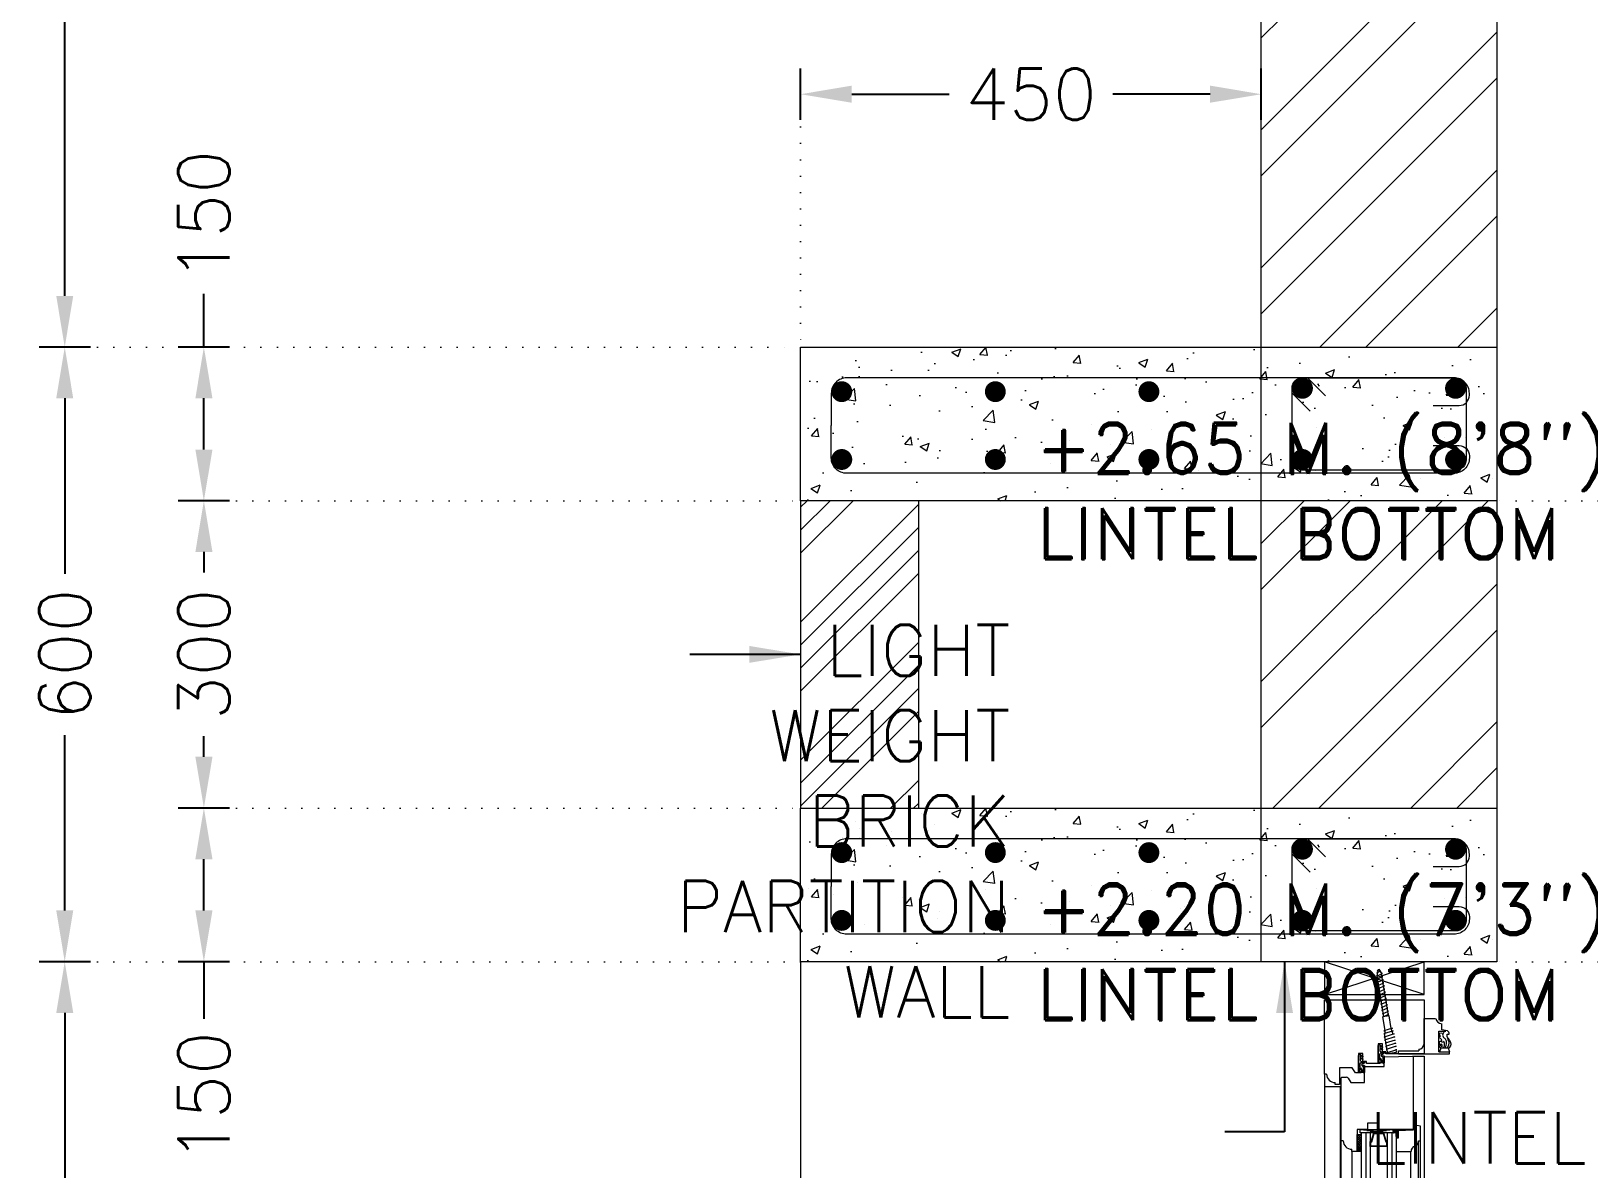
# Model space of a CAD drawing. Header units: millimetres. Extents: x 5227 to 261376, y 53707 to 123566.
# Drawn here: x 102289 to 103810, y 72177 to 73288 of the extents above; entities that cross this region are included whole.
import ezdxf

# ---------------------------------------------------------------- set-up
doc = ezdxf.new("R2010")
doc.units = ezdxf.units.MM
doc.header["$PDMODE"] = 35
doc.header["$PDSIZE"] = -10
doc.linetypes.add('DOT', pattern=[6.35, 0, -6.35])
doc.layers.get('0').update_dxf_attribs({"lineweight": 0})
doc.layers.get('Defpoints').update_dxf_attribs({"lineweight": 0})
for name, color, linetype, lineweight in [('PV_BEAM_LINE', 5, 'Continuous', 0), ('PV_DIMENTION_SECOND_ROMANS', 7, 'Continuous', 0), ('PV_DOTED LINE', 252, 'DOT', 0), ('PV_MASONRY', 10, 'Continuous', 0), ('PV_REINFORCEMENT _DOT_LINE', 3, 'Continuous', 0), ('PV_REINFORCEMENT_LINE', 6, 'Continuous', 0), ('PV_SLAB_LINE', 30, 'Continuous', 0), ('PV_TEXT_ROMAND', 1, 'Continuous', 0), ('PV_TEXT_ROMANS', 7, 'Continuous', 0)]:
    doc.layers.add(name, color=color, linetype=linetype, lineweight=lineweight)
doc.layers.add('PV_HATCH', color=252, linetype='Continuous', lineweight=0, transparency=0.5)
doc.styles.add('PV_ROMAND', font='romand.shx')
doc.styles.add('PV_ROMANS', font='romans.shx')
doc.dimstyles.new('PV_1-25_MM', dxfattribs={"dimscale": 25, "dimtxt": 2, "dimasz": 2, "dimexe": 1, "dimexo": 0.625, "dimtad": 0, "dimdec": 0, "dimdsep": 46, "dimtxsty": 'PV_ROMANS', "dimcen": 2.5, "dimadec": 0, "dimazin": 0, "dimtfac": 1, "dimtdec": 0, "dimtmove": 1, "dimatfit": 2, "dimfxl": 1, "dimfxlon": 1, "dimarcsym": 0})

# ---------------------------------------------------------------- blocks, each defined once
blk = doc.blocks.new('G$CD1F3E607')
for p, q in [((44, 1200), (-53.3, 1200)), ((-53.3, 1200), (-53.3, 1167.9)), ((44, 1167.9), (-53.3, 1200)), ((-53.3, 1167.9), (44, 1200)), ((1.8, 1190.7), (-2.1, 1189)), ((-1.3, 1188.9), (-2.1, 1189)), ((-1.9, 1186.3), (-0.6, 1192.6)), ((0.8, 1192), (-1.7, 1191)), ((-0.9, 1190.9), (-1.7, 1191)), ((-0.6, 1192.6), (2.5, 1188.3)), ((0.8, 1192), (-0.2, 1192.1)), ((1.8, 1190.7), (0.8, 1190.7)), ((9.2, 1147), (2.5, 1188.3)), ((44, 1167.9), (44, 1200)), ((4.6, 1146.3), (-1.9, 1186.3)), ((-53.3, 1167.9), (44, 1167.9)), ((-53.3, 1090.3), (-53.3, 1162.7)), ((-53.3, 1162.7), (44, 1162.7)), ((44, 1162.7), (44, 1110)), ((9.9, 1147.2), (3.8, 1146.2)), ((6, 1132.8), (3.8, 1146.2)), ((11.9, 1134.7), (9.9, 1147.2)), ((44, 1119.8), (44, 1144.6)), ((44, 1144.6), (55.3, 1144.6)), ((13, 1135), (4.8, 1132.4)), ((13.8, 1132.5), (4.8, 1129.6)), ((4.8, 1132.4), (5.9, 1132.4)), ((4.8, 1129.6), (5.9, 1129.6)), ((5.8, 1127.6), (6, 1132.8)), ((8.4, 1111.5), (5.8, 1127.6)), ((11.9, 1135), (13, 1135)), ((13.8, 1128.9), (11.9, 1134.7)), ((12.6, 1132.5), (13.8, 1132.5)), ((58.4, 1112.1), (58.4, 1132.2)), ((58.4, 1132.2), (65.2, 1132.2)), ((61.2, 1133.6), (61.2, 1139.4)), ((66.8, 1132.5), (61.2, 1133.6)), ((66.4, 1129.1), (68.6, 1129.1)), ((3.3, 1119.8), (-0.8, 1119.8)), ((-0.8, 1119.8), (-0.8, 1101.2)), ((3.3, 1112.1), (3.3, 1119.8)), ((6.7, 1112.1), (3.3, 1112.1)), ((6.1, 1112.1), (6.1, 1112)), ((6.7, 1110), (6.7, 1112.1)), ((16.8, 1117.4), (6.9, 1114.2)), ((6.9, 1114.2), (8, 1114.2)), ((7.3, 1111.1), (17.3, 1114.3)), ((7.3, 1111.1), (7.9, 1111.1)), ((8, 1110.2), (7.9, 1111.2)), ((8, 1110.2), (17.2, 1111.7)), ((15.7, 1117.3), (16.8, 1117.4)), ((16.2, 1114.3), (17.3, 1114.3)), ((17.2, 1111.7), (16.8, 1114.1)), ((19.1, 1110), (19.1, 1113.1)), ((19.1, 1113.1), (38.8, 1113.1)), ((38.8, 1114.6), (38.8, 1113.1)), ((58.4, 1112.1), (68.8, 1112.1)), ((60.5, 1115.7), (58.9, 1112.1)), ((67.8, 1115.7), (60.5, 1115.7)), ((68.8, 1110), (68.8, 1112.1)), ((-26.2, 1096.5), (-38.6, 1096.5)), ((-38.6, 1096.5), (-38.6, 1080)), ((-23.1, 1091.4), (-26.2, 1096.5)), ((-15.8, 1110.5), (-20, 1110.5)), ((-20, 1110.5), (-20, 1091.9)), ((-15.8, 1102.7), (-15.8, 1110.5)), ((-12.4, 1102.7), (-15.8, 1102.7)), ((-14.3, 1097.1), (-13.8, 1097.6)), ((-14.3, 1082.1), (-14.3, 1097.1)), ((-13.8, 1097.6), (4.9, 1097.6)), ((-13, 1102.7), (-13, 1102.7)), ((-12.4, 1100.7), (-12.4, 1102.7)), ((-1.3, 1100.7), (-12.4, 1100.7)), ((-0.8, 1101.2), (-1.3, 1100.7)), ((4.9, 1106.7), (5.4, 1107.2)), ((4.9, 1097.6), (4.9, 1106.7)), ((5.4, 1107.2), (32.8, 1107.9)), ((44, 1110), (6.7, 1110)), ((19.1, 1110), (44, 1110)), ((32.8, 1107.9), (33.3, 1107.4)), ((33.3, 1107.4), (33.3, 1036)), ((44, 1110), (68.8, 1110)), ((-51.2, 1090.3), (-53.3, 1090.3)), ((-42.9, 1080), (-42.9, 1082.1)), ((-37, 1086.7), (-36.5, 1087.2)), ((-36.5, 1087.2), (-31.9, 1087.2)), ((-30.1, 1086.2), (-27.7, 1082.1)), ((-27.7, 1082.1), (-14.3, 1082.1)), ((-20.5, 1091.4), (-23.1, 1091.4)), ((-20, 1091.9), (-20.5, 1091.4)), ((-38.6, 1080), (-42.9, 1080)), ((-11.2, 1036), (-21.5, 1036)), ((-21.5, 1036), (-21.5, 1014.8)), ((-18.4, 1032.9), (13.7, 1036)), ((-18.4, 1036), (13.7, 1032.9)), ((-18.4, 1032.9), (-18.4, 1036)), ((-18.4, 1036), (13.7, 1036)), ((-0.8, 1042.2), (-11.2, 1042.2)), ((-11.2, 1042.2), (-11.2, 1036)), ((-0.8, 1036), (-0.8, 1042.2)), ((33.3, 1036), (-0.8, 1036)), ((13.7, 1036), (13.7, 1032.9)), ((14.7, 1036), (16.8, 1036)), ((16.8, 1036), (16.8, 1032.9)), ((16.8, 1029.3), (16.8, 1035.5)), ((18.8, 1035.5), (18.8, 1029.3)), ((33.3, 1035.5), (18.8, 1035)), ((18.8, 1035), (18.8, 1027.7)), ((33.3, 1040.7), (33.3, 1035.5)), ((-21.5, 1031.4), (-17.4, 1031.4)), ((-21.5, 1019), (-21.5, 1031.4)), ((13.7, 1032.9), (-18.4, 1032.9)), ((-17.4, 1032.9), (-17.4, 117.4)), ((16.8, 1032.9), (-17.4, 1032.9)), ((-17.4, 1031.4), (-17.4, 1019)), ((-13, 1032.9), (-13, 117.4)), ((-8.6, 1032.9), (-8.6, 117.4)), ((-8.6, 1019.5), (-8.6, 1024.6)), ((-8.6, 1024.6), (-7.6, 1024.6)), ((8, 1019.5), (-8.6, 1019.5)), ((-8.1, 1020), (-8.1, 1024.1)), ((-8.1, 1024.1), (-7.2, 1024.1)), ((7.4, 1020), (-8.1, 1020)), ((-7.6, 1024.6), (-5, 1032.9)), ((-7.2, 1024.1), (-4.7, 1032.4)), ((-5, 1032.9), (4.4, 1032.9)), ((-4.7, 1032.4), (4, 1032.4)), ((4, 1032.4), (6.6, 1024.1)), ((4.4, 1032.9), (6.9, 1024.6)), ((6.6, 1024.1), (7.4, 1024.1)), ((6.9, 1024.6), (8, 1024.6)), ((7.4, 1024.1), (7.4, 1020)), ((8, 1032.9), (8, 117.4)), ((8, 1024.6), (8, 1019.5)), ((12.4, 1032.9), (12.4, 117.4)), ((16.8, 1032.9), (14.7, 1032.9)), ((16.8, 1032.9), (16.8, 117.4)), ((18.8, 1027.7), (16.8, 1027.7)), ((16.8, 1027.7), (16.8, 1014.8)), ((-17.4, 1019), (-21.5, 1019)), ((-21.5, 1019), (-17.4, 1019)), ((-21.5, 1014.8), (-21.5, 1019)), ((-17.4, 1014.8), (-21.5, 1014.8)), ((-17.4, 1019), (-17.4, 1014.8))]:
    blk.add_line(p, q)
at = {"color": 252}
for p, q in [((32.8, 1107.9), (44, 1107.9)), ((44, 1107.9), (44, 42.4)), ((-53.3, 1090.3), (-53.3, 115.3)), ((-37, 1025.2), (-37, 1086.7)), ((-37, 1077.9), (-53.3, 1077.9)), ((-37.6, 118.3), (-37.6, 1077.9)), ((40.6, 1039.4), (33.3, 1040.7)), ((40.6, 1025.2), (40.6, 1039.4)), ((-35, 1025.2), (-37, 1025.2)), ((-37, 125.2), (-37, 1025.2)), ((38.5, 1025.2), (40.6, 1025.2)), ((38.5, 125.4), (38.5, 1024.9)), ((40.6, 125.2), (40.6, 1025.2)), ((-26.7, 1014.8), (-26.7, 1016.9)), ((-21.5, 1014.8), (-26.7, 1014.8)), ((-26.7, 1014.8), (-26.7, 135.5)), ((16.8, 1014.8), (31.2, 1014.8)), ((31.2, 135.5), (31.2, 1014.8))]:
    blk.add_line(p, q, dxfattribs=at)
at = {"linetype": 'Continuous'}
for p, q in [((13.7, 1035.1), (13.6, 1035)), ((13.7, 1035.1), (14.2, 1034.5)), ((14.4, 1035.9), (13.9, 1035.3)), ((14.4, 1035.9), (15, 1035.3)), ((15.2, 1035.1), (14.6, 1034.5)), ((15.2, 1035.1), (15.7, 1034.5)), ((16, 1035.9), (15.4, 1035.3)), ((16, 1035.9), (16.5, 1035.3)), ((16.7, 1035.1), (16.2, 1034.5)), ((16.7, 1035.1), (16.8, 1035.1)), ((17.5, 1035.4), (16.9, 1034.9)), ((17.1, 1035.8), (17.3, 1035.6)), ((17.5, 1035.4), (18, 1034.9)), ((18.1, 1036), (17.7, 1035.6)), ((18.3, 1034.7), (17.7, 1034.1)), ((18.3, 1034.7), (18.8, 1034.1)), ((18.8, 1035.2), (18.5, 1034.9)), ((-21.5, 1031.3), (-17.4, 1027.2)), ((-21.5, 1029.9), (-20.8, 1029.2)), ((-21.5, 1028.5), (-17.4, 1024.4)), ((-21.5, 1027.1), (-21.1, 1026.7)), ((-21.5, 1025.7), (-17.4, 1021.6)), ((-21.5, 1024.3), (-21.5, 1024.3)), ((-21.5, 1023), (-17.5, 1019)), ((-21.5, 1021.5), (-20.8, 1020.8)), ((-21.5, 1020.2), (-20.3, 1019)), ((-21.1, 1023.9), (-20.4, 1023.2)), ((-20.8, 1026.4), (-20.1, 1025.7)), ((-20.4, 1028.8), (-19.7, 1028.1)), ((-20.4, 1020.5), (-19.7, 1019.8)), ((-20.1, 1031.3), (-19.4, 1030.6)), ((-20.1, 1022.9), (-19.4, 1022.2)), ((-19.7, 1025.3), (-19, 1024.6)), ((-19.4, 1027.8), (-18.7, 1027.1)), ((-19, 1030.2), (-18.3, 1029.5)), ((-19, 1021.9), (-18.3, 1021.2)), ((-18.8, 1031.4), (-17.4, 1030)), ((-18.7, 1024.3), (-18, 1023.6)), ((-18.3, 1026.7), (-17.6, 1026)), ((-18, 1029.2), (-17.4, 1028.6)), ((-18, 1020.8), (-17.4, 1020.2)), ((-17.6, 1023.2), (-17.4, 1023)), ((-17.4, 1031.4), (-17.4, 1031.4)), ((14.4, 1034.3), (13.9, 1033.8)), ((14.4, 1034.3), (15, 1033.8)), ((15.2, 1033.6), (14.6, 1033)), ((15.2, 1033.6), (15.7, 1033)), ((16, 1034.3), (15.4, 1033.8)), ((16, 1034.3), (16.5, 1033.8)), ((16.7, 1033.6), (16.2, 1033)), ((16.7, 1033.6), (16.8, 1033.5)), ((16.8, 1034.6), (17.3, 1034.1)), ((16.8, 1033.1), (17.3, 1032.6)), ((16.8, 1031.5), (17.3, 1031)), ((16.8, 1030), (17.3, 1029.5)), ((17.5, 1033.9), (16.9, 1033.3)), ((17.5, 1032.4), (16.9, 1031.8)), ((17.5, 1030.8), (16.9, 1030.3)), ((17.5, 1029.3), (17.2, 1028.9)), ((17.5, 1033.9), (18, 1033.3)), ((17.5, 1032.4), (18, 1031.8)), ((17.5, 1030.8), (18, 1030.3)), ((17.5, 1029.3), (18, 1028.8)), ((18.3, 1033.1), (17.7, 1032.6)), ((18.3, 1031.6), (17.7, 1031)), ((18.3, 1030.1), (17.7, 1029.5)), ((18.3, 1033.1), (18.8, 1032.6)), ((18.3, 1031.6), (18.8, 1031)), ((18.3, 1030.1), (18.8, 1029.5)), ((18.8, 1033.7), (18.5, 1033.3)), ((18.8, 1032.2), (18.5, 1031.8)), ((18.8, 1030.6), (18.5, 1030.3)), ((-21.5, 1018.5), (-21.5, 1018.4)), ((-21.3, 1018.2), (-21.5, 1018)), ((-21.5, 1017), (-21.5, 1016.9)), ((-21.3, 1016.7), (-21.5, 1016.4)), ((-21.5, 1015.4), (-21.5, 1015.4)), ((-21.3, 1015.2), (-21.5, 1014.9)), ((-21.3, 1018.2), (-20.7, 1017.7)), ((-21.3, 1016.7), (-20.7, 1016.1)), ((-21.3, 1015.2), (-20.9, 1014.8)), ((-20.5, 1019), (-21, 1018.4)), ((-20.5, 1017.5), (-21, 1016.9)), ((-20.5, 1015.9), (-21, 1015.4)), ((-20.5, 1017.5), (-19.9, 1016.9)), ((-20.5, 1015.9), (-19.9, 1015.4)), ((-20.4, 1019), (-19.9, 1018.4)), ((-19.7, 1018.2), (-20.3, 1017.7)), ((-19.7, 1016.7), (-20.3, 1016.1)), ((-19.7, 1015.2), (-20.1, 1014.8)), ((-19.7, 1018.2), (-19.2, 1017.7)), ((-19.7, 1016.7), (-19.2, 1016.1)), ((-19.7, 1015.2), (-19.4, 1014.8)), ((-19, 1019), (-19.5, 1018.4)), ((-19, 1017.5), (-19.5, 1016.9)), ((-19, 1015.9), (-19.5, 1015.4)), ((-19.4, 1019.4), (-18.9, 1019)), ((-19, 1017.5), (-18.4, 1016.9)), ((-19, 1015.9), (-18.4, 1015.4)), ((-18.9, 1019), (-18.4, 1018.4)), ((-18.2, 1018.2), (-18.7, 1017.7)), ((-18.2, 1016.7), (-18.7, 1016.1)), ((-18.2, 1015.2), (-18.5, 1014.8)), ((-18.2, 1018.2), (-17.6, 1017.7)), ((-18.2, 1016.7), (-17.6, 1016.1)), ((-18.2, 1015.2), (-17.8, 1014.8)), ((-17.5, 1019), (-18, 1018.4)), ((-17.4, 1017.5), (-18, 1016.9)), ((-17.4, 1015.9), (-18, 1015.4)), ((-17.4, 1017.5), (-17.4, 1017.4)), ((-17.4, 1015.9), (-17.4, 1015.9))]:
    blk.add_line(p, q, dxfattribs=at)
for points in [[(-1.8, 1185.9), (-2.6, 1186), (3.3, 1188.5), (2.3, 1188.6)], [(-1.3, 1182.9), (-2.1, 1182.9), (3.7, 1185.5), (2.9, 1185.5)], [(-0.8, 1179.8), (-1.6, 1179.9), (4.2, 1182.4), (3.4, 1182.5)], [(-0.3, 1176.7), (-1.1, 1176.8), (4.7, 1179.3), (3.9, 1179.4)], [(0.1, 1173.7), (-0.7, 1173.7), (5.2, 1176.3), (4.4, 1176.3)], [(0.6, 1170.6), (-0.2, 1170.7), (5.7, 1173.2), (4.9, 1173.3)], [(1.1, 1167.6), (0.3, 1167.6), (6.2, 1170.1), (5.4, 1170.2)], [(1.6, 1164.5), (0.8, 1164.6), (6.7, 1167.1), (5.9, 1167.1)], [(2.1, 1161.4), (1.3, 1161.5), (7.2, 1164), (6.4, 1164.1)], [(2.6, 1158.4), (1.8, 1158.4), (7.7, 1160.9), (6.9, 1161)], [(3.1, 1155.3), (2.3, 1155.4), (8.2, 1157.9), (7.4, 1158)], [(3.6, 1152.2), (2.8, 1152.3), (8.7, 1154.8), (7.9, 1154.9)], [(4.1, 1149.2), (3.3, 1149.2), (9.2, 1151.8), (8.4, 1151.8)], [(3.8, 1146.2), (3.8, 1146.2), (9.7, 1148.7), (8.9, 1148.8)], [(13.6, 1129.6), (14.8, 1129.6), (4.9, 1126.4), (6, 1126.5)], [(14.2, 1126.5), (15.3, 1126.6), (5.4, 1123.4), (6.5, 1123.4)], [(14.7, 1123.5), (15.8, 1123.5), (5.9, 1120.3), (7, 1120.3)], [(15.2, 1120.4), (16.3, 1120.4), (6.4, 1117.2), (7.5, 1117.3)]]:
    blk.add_lwpolyline(points)
for points in [[(3.2, 1108.7, 0.206505), (3.8, 1107.6, 0.277528), (4, 1107.7), (4.1, 1107.9, -0.626267), (4.8, 1108, -0.131441), (4.9, 1107.7), (4.9, 1101.2, -0.509109), (4, 1100.8, 0.294424), (1.2, 1100.9, -0.173488), (0.6, 1100.7), (-0.8, 1100.7), (-0.8, 1117.6, -0.415334), (0.4, 1118.9, -0.048115), (0.7, 1118.9, -0.113375), (0.8, 1118.8), (3.3, 1116.9, -0.235966), (3.3, 1116.9), (3.3, 1116.4, -0.247659), (3.3, 1116.3, -0.287937), (2.9, 1116.3), (1, 1117.4, 0.576722), (0.7, 1117.2), (0.7, 1116.4, 0.235966), (0.8, 1116.2), (3.3, 1114.4, -0.235966), (3.3, 1114.3), (3.3, 1113.9, -0.247659), (3.3, 1113.8, -0.287937), (2.9, 1113.8), (1, 1114.8, 0.576722), (0.7, 1114.7), (0.7, 1113.3, 0.384094), (1.9, 1112.1, 0.021813), (2, 1112.1), (5.9, 1112.1), (5.9, 1112, -0.333043), (5.1, 1111, 0.293245), (4.7, 1110.7, -0.008528), (4.6, 1110.2, -0.265517), (4.4, 1110, -0.023748), (4.2, 1110, 0.356149), (3.2, 1108.7, 0.356149)], [(2.4, 1108.6, -0.355005), (4, 1110.7, 0.567624), (4, 1110.8, 0.24708), (3.7, 1110.9), (1.4, 1110.6, 0.351704), (0.4, 1109.3), (0.4, 1106.4, 0.414214), (0.7, 1106.1), (0.8, 1106.1, -0.277073), (1.1, 1106), (3, 1102.4, 0.041112), (3.1, 1102.2), (3.4, 1101.5, 0.50666), (3.9, 1101.5, 0.2771), (3.9, 1101.8), (3.9, 1106, -0.213422), (4, 1106.3, 0.886227), (3.7, 1106.8, -0.250571), (2.4, 1108.6)], [(-16, 1099.4, 0.206505), (-15.3, 1098.2, 0.277528), (-15.2, 1098.4), (-15.1, 1098.6, -0.626267), (-14.3, 1098.6, -0.131441), (-14.3, 1098.4), (-14.3, 1091.9, -0.509109), (-15.2, 1091.4, 0.294424), (-17.9, 1091.6, -0.173488), (-18.6, 1091.4), (-20, 1091.4), (-20, 1108.3, -0.415334), (-18.7, 1109.6, -0.048115), (-18.5, 1109.5, -0.113375), (-18.4, 1109.5), (-15.9, 1107.6, -0.235966), (-15.8, 1107.5), (-15.8, 1107.1, -0.247659), (-15.9, 1107, -0.287937), (-16.3, 1107), (-18.1, 1108.1, 0.576722), (-18.4, 1107.9), (-18.4, 1107.1, 0.235966), (-18.3, 1106.9), (-15.9, 1105.1, -0.235966), (-15.8, 1105), (-15.8, 1104.6, -0.247659), (-15.9, 1104.5, -0.287937), (-16.3, 1104.5), (-18.1, 1105.5, 0.576722), (-18.4, 1105.3), (-18.4, 1104, 0.384094), (-17.3, 1102.7, 0.021813), (-17.2, 1102.7), (-13.2, 1102.7), (-13.2, 1102.7, -0.333043), (-14.1, 1101.7, 0.293245), (-14.5, 1101.3, -0.008528), (-14.6, 1100.9, -0.265517), (-14.7, 1100.7, -0.023748), (-15, 1100.7, 0.356149), (-16, 1099.4, 0.356149)], [(-16.7, 1099.3, -0.355005), (-15.2, 1101.4, 0.567624), (-15.1, 1101.4, 0.24708), (-15.4, 1101.5), (-17.7, 1101.2, 0.351704), (-18.7, 1100), (-18.7, 1097.1, 0.414214), (-18.4, 1096.8), (-18.3, 1096.8, -0.277073), (-18, 1096.6), (-16.1, 1093.1, 0.041112), (-16.1, 1092.9), (-15.8, 1092.2, 0.50666), (-15.2, 1092.2, 0.2771), (-15.2, 1092.4), (-15.2, 1096.7, -0.213422), (-15.1, 1097, 0.886227), (-15.5, 1097.5, -0.250571), (-16.7, 1099.3)]]:
    blk.add_lwpolyline(points, format="xyb")
for points in [[(-18.3, 1092.1, -0.632714), (-18.9, 1092.3), (-18.9, 1095.8, -0.78091), (-18.3, 1095.9), (-16.7, 1092.8, 0.117333), (-16.6, 1092.7, -1.218085), (-16.9, 1092.4, 0.285776), (-17.1, 1092.6, 0.145588)], [(0.8, 1101.4, -0.632714), (0.2, 1101.6), (0.2, 1105.1, -0.78091), (0.8, 1105.2), (2.4, 1102.1, 0.117333), (2.5, 1102, -1.218085), (2.2, 1101.8, 0.285776), (2, 1101.9, 0.145588)]]:
    blk.add_lwpolyline(points, format="xyb", close=True)
for centre, radius, start, end in [((61.6, 1145.7), 6.36, 189.9153, 266.361), ((60.6, 1124.7), 2.73, 103.4503, 142.0469), ((55.3, 1129.6), 3.85, 347.8159, 12.1841), ((60.2, 1128.5), 1.24, 167.8159, 257.8159), ((60.4, 1127.1), 3.13, 61.2062, 112.2082), ((65.4, 1128.3), 3.28, 121.5065, 238.4935), ((69.6, 1128), 3.41, 161.6773, 226.5216), ((65.4, 1129.6), 3.22, 351.6387, 62.9265), ((38.8, 1119.8), 5.17, 270, 0), ((59.9, 1120.6), 1.29, 128.0236, 254.2276), ((55.7, 1119.3), 7.13, 37.5055, 63.6833), ((59.7, 1117.6), 0.867, 30.6746, 213.717), ((63.6, 1120.2), 5.55, 213.717, 235.0318), ((60.2, 1120.3), 1.76, 22.74, 128.0236), ((60.2, 1121.5), 2.21, 254.2276, 285.7724), ((64, 1120.1), 4.03, 210.6746, 230.5426), ((60, 1124.5), 1.89, 287.0387, 322.4616), ((57.9, 1119.5), 4.17, 20.5742, 50.2726), ((60.2, 1118), 1.53, 320.5419, 68.4092), ((59, 1119.3), 5.06, 324.7716, 35.8349), ((61.9, 1122.5), 3.52, 31.5065, 58.4935), ((58.4, 1120.4), 7.62, 326.084, 31.5065), ((62.4, 1120.7), 6.1, 311.3401, 12.3556), ((61.7, 1120.5), 6.76, 12.3556, 43.5786), ((59.4, 1117.3), 11.4, 19.5463, 46.5216), ((66.1, 1119.7), 4.31, 292.1541, 19.5463), ((75, 1115.8), 7.25, 180.8948, 210.996), ((-42.9, 1090.3), 8.28, 180, 270), ((-31.9, 1085.2), 2.07, 30.1137, 90), ((15.1, 1034.5), 1.6, 104.793, 255.207), ((17.8, 1034.7), 1.28, 35.8841, 144.1159), ((17.8, 1030.1), 1.29, 216.8699, 323.1301)]:
    blk.add_arc(centre, radius, start, end)
at = {"color": 252}
for centre, radius, start, end in [((-26.7, 1025.2), 8.28, 180, 270), ((36.6, 1014.9), 5.33, 108.7208, 181.2952), ((33.1, 1025), 5.33, 288.7208, 1.2952)]:
    blk.add_arc(centre, radius, start, end, dxfattribs=at)
blk = doc.blocks.new('*D668')
at = {"layer": 'Defpoints', "color": 0, "transparency": 16777216}
for p in [(102321.4, 72379.5), (103490.2, 72379.5), (103490.2, 71179.5)]:
    blk.add_point(p, dxfattribs=at)
at = {"layer": 'PV_DIMENTION_SECOND_ROMANS', "color": 0, "lineweight": -2, "transparency": 16777216}
for p, q in [((102346.4, 72379.5), (102296.4, 72379.5)), ((102321.4, 72329.5), (102321.4, 71879.7)), ((102321.4, 71229.5), (102321.4, 71679.4)), ((102346.4, 71179.5), (102296.4, 71179.5))]:
    blk.add_line(p, q, dxfattribs=at)
at = {"layer": 'PV_DIMENTION_SECOND_ROMANS', "color": 0, "transparency": 16777216}
for points in [[(102329.7, 72329.5), (102313.1, 72329.5), (102321.4, 72379.5)], [(102313.1, 71229.5), (102329.7, 71229.5), (102321.4, 71179.5)]]:
    blk.add_solid(points, dxfattribs=at)
at = {"layer": 'PV_DIMENTION_SECOND_ROMANS', "color": 0, "transparency": 16777216, "insert": (102321.4, 71779.5), "char_height": 50, "attachment_point": 5, "rotation": 90, "style": 'PV_ROMANS'}
blk.add_mtext('1200', dxfattribs=at)
blk = doc.blocks.new('*D669')
at = {"layer": 'Defpoints', "color": 0, "transparency": 16777216}
for p in [(102457.3, 72529.5), (103490.2, 72529.5), (103490.2, 72379.5)]:
    blk.add_point(p, dxfattribs=at)
at = {"layer": 'PV_DIMENTION_SECOND_ROMANS', "color": 0, "lineweight": -2, "transparency": 16777216}
for p, q in [((102482.3, 72529.5), (102432.3, 72529.5)), ((102457.3, 72429.5), (102457.3, 72479.5)), ((102482.3, 72379.5), (102432.3, 72379.5)), ((102457.3, 72379.5), (102457.3, 72323.7))]:
    blk.add_line(p, q, dxfattribs=at)
at = {"layer": 'PV_DIMENTION_SECOND_ROMANS', "color": 0, "transparency": 16777216}
for points in [[(102465.7, 72479.5), (102449, 72479.5), (102457.3, 72529.5)], [(102449, 72429.5), (102465.7, 72429.5), (102457.3, 72379.5)]]:
    blk.add_solid(points, dxfattribs=at)
at = {"layer": 'PV_DIMENTION_SECOND_ROMANS', "color": 0, "transparency": 16777216, "insert": (102457.3, 72247.4), "char_height": 50, "attachment_point": 5, "rotation": 90, "style": 'PV_ROMANS'}
blk.add_mtext('150', dxfattribs=at)
blk = doc.blocks.new('*D670')
at = {"layer": 'Defpoints', "color": 0, "transparency": 16777216}
for p in [(102457.3, 72829.5), (103040.2, 72829.5), (103040.2, 72529.5)]:
    blk.add_point(p, dxfattribs=at)
at = {"layer": 'PV_DIMENTION_SECOND_ROMANS', "color": 0, "lineweight": -2, "transparency": 16777216}
for p, q in [((102482.3, 72829.5), (102432.3, 72829.5)), ((102457.3, 72779.5), (102457.3, 72759.5)), ((102457.3, 72579.5), (102457.3, 72599.6)), ((102482.3, 72529.5), (102432.3, 72529.5))]:
    blk.add_line(p, q, dxfattribs=at)
at = {"layer": 'PV_DIMENTION_SECOND_ROMANS', "color": 0, "transparency": 16777216}
for points in [[(102465.7, 72779.5), (102449, 72779.5), (102457.3, 72829.5)], [(102449, 72579.5), (102465.7, 72579.5), (102457.3, 72529.5)]]:
    blk.add_solid(points, dxfattribs=at)
at = {"layer": 'PV_DIMENTION_SECOND_ROMANS', "color": 0, "transparency": 16777216, "insert": (102457.3, 72679.5), "char_height": 50, "attachment_point": 5, "rotation": 90, "style": 'PV_ROMANS'}
blk.add_mtext('300', dxfattribs=at)
blk = doc.blocks.new('*D671')
at = {"layer": 'Defpoints', "color": 0, "transparency": 16777216}
for p in [(102457.3, 72979.5), (103040.2, 72979.5), (103040.2, 72829.5)]:
    blk.add_point(p, dxfattribs=at)
at = {"layer": 'PV_DIMENTION_SECOND_ROMANS', "color": 0, "lineweight": -2, "transparency": 16777216}
for p, q in [((102457.3, 72979.5), (102457.3, 73031.5)), ((102482.3, 72979.5), (102432.3, 72979.5)), ((102457.3, 72879.5), (102457.3, 72929.5)), ((102482.3, 72829.5), (102432.3, 72829.5))]:
    blk.add_line(p, q, dxfattribs=at)
at = {"layer": 'PV_DIMENTION_SECOND_ROMANS', "color": 0, "transparency": 16777216}
for points in [[(102465.7, 72929.5), (102449, 72929.5), (102457.3, 72979.5)], [(102449, 72879.5), (102465.7, 72879.5), (102457.3, 72829.5)]]:
    blk.add_solid(points, dxfattribs=at)
at = {"layer": 'PV_DIMENTION_SECOND_ROMANS', "color": 0, "transparency": 16777216, "insert": (102457.3, 73107.8), "char_height": 50, "attachment_point": 5, "rotation": 90, "style": 'PV_ROMANS'}
blk.add_mtext('150', dxfattribs=at)
blk = doc.blocks.new('*D672')
at = {"layer": 'Defpoints', "color": 0, "transparency": 16777216}
for p in [(102321.4, 73829.5), (103490.2, 73829.5), (103490.2, 72979.5)]:
    blk.add_point(p, dxfattribs=at)
at = {"layer": 'PV_DIMENTION_SECOND_ROMANS', "color": 0, "lineweight": -2, "transparency": 16777216}
for p, q in [((102346.4, 73829.5), (102296.4, 73829.5)), ((102321.4, 73779.5), (102321.4, 73484.5)), ((102321.4, 73029.5), (102321.4, 73324.6)), ((102346.4, 72979.5), (102296.4, 72979.5))]:
    blk.add_line(p, q, dxfattribs=at)
at = {"layer": 'PV_DIMENTION_SECOND_ROMANS', "color": 0, "transparency": 16777216}
for points in [[(102329.7, 73779.5), (102313.1, 73779.5), (102321.4, 73829.5)], [(102313.1, 73029.5), (102329.7, 73029.5), (102321.4, 72979.5)]]:
    blk.add_solid(points, dxfattribs=at)
at = {"layer": 'PV_DIMENTION_SECOND_ROMANS', "color": 0, "transparency": 16777216, "insert": (102321.4, 73404.5), "char_height": 50, "attachment_point": 5, "rotation": 90, "style": 'PV_ROMANS'}
blk.add_mtext('850', dxfattribs=at)
blk = doc.blocks.new('*D673')
at = {"layer": 'Defpoints', "color": 0, "transparency": 16777216}
for p in [(103490.2, 73226.4), (103040.2, 72979.5), (103490.2, 72979.5)]:
    blk.add_point(p, dxfattribs=at)
at = {"layer": 'PV_DIMENTION_SECOND_ROMANS', "color": 0, "lineweight": -2, "transparency": 16777216}
for p, q in [((103040.2, 73201.4), (103040.2, 73251.4)), ((103490.2, 73201.4), (103490.2, 73251.4)), ((103090.2, 73226.4), (103185.3, 73226.4)), ((103440.2, 73226.4), (103345.1, 73226.4))]:
    blk.add_line(p, q, dxfattribs=at)
at = {"layer": 'PV_DIMENTION_SECOND_ROMANS', "color": 0, "transparency": 16777216}
for points in [[(103090.2, 73234.8), (103090.2, 73218.1), (103040.2, 73226.4)], [(103440.2, 73218.1), (103440.2, 73234.8), (103490.2, 73226.4)]]:
    blk.add_solid(points, dxfattribs=at)
at = {"layer": 'PV_DIMENTION_SECOND_ROMANS', "color": 0, "transparency": 16777216, "insert": (103265.2, 73226.4), "char_height": 50, "attachment_point": 5, "style": 'PV_ROMANS'}
blk.add_mtext('450', dxfattribs=at)
blk = doc.blocks.new('*D675')
at = {"layer": 'Defpoints', "color": 0, "transparency": 16777216}
for p in [(102321.4, 72979.5), (103040.2, 72979.5), (103040.2, 72379.5)]:
    blk.add_point(p, dxfattribs=at)
at = {"layer": 'PV_DIMENTION_SECOND_ROMANS', "color": 0, "lineweight": -2, "transparency": 16777216}
for p, q in [((102346.4, 72979.5), (102296.4, 72979.5)), ((102321.4, 72929.5), (102321.4, 72758.3)), ((102321.4, 72429.5), (102321.4, 72600.8)), ((102346.4, 72379.5), (102296.4, 72379.5))]:
    blk.add_line(p, q, dxfattribs=at)
at = {"layer": 'PV_DIMENTION_SECOND_ROMANS', "color": 0, "transparency": 16777216}
for points in [[(102329.7, 72929.5), (102313.1, 72929.5), (102321.4, 72979.5)], [(102313.1, 72429.5), (102329.7, 72429.5), (102321.4, 72379.5)]]:
    blk.add_solid(points, dxfattribs=at)
at = {"layer": 'PV_DIMENTION_SECOND_ROMANS', "color": 0, "transparency": 16777216, "insert": (102321.4, 72679.5), "char_height": 50, "attachment_point": 5, "rotation": 90, "style": 'PV_ROMANS'}
blk.add_mtext('600', dxfattribs=at)

msp = doc.modelspace()

# ---------------------------------------------------------------- hatches: boundary and pattern name
at = {"layer": 'PV_HATCH'}
h = msp.add_hatch(dxfattribs=at)
h.set_pattern_fill('ANSI32', color=252, scale=10)
h.set_pattern_definition([(45, (-74083.5, -16959.17), (-67.35192, 67.35192), []), (45, (-74038.6, -16959.17), (-67.35192, 67.35192), [])])
h.paths.add_polyline_path([(103720.2, 69525.8), (103720.2, 70029.5), (103490.2, 70029.5), (103490.2, 69525.8)])
h.paths.add_polyline_path([(103490.2, 70179.5), (103720.2, 70179.5), (103720.2, 71029.5), (103490.2, 71029.5)])
h.paths.add_polyline_path([(103720.2, 72829.5), (103490.2, 72829.5), (103490.2, 72529.5), (103720.2, 72529.5)])
h.paths.add_polyline_path([(103720.2, 73679.5), (103490.2, 73679.5), (103490.2, 72979.5), (103720.2, 72979.5)])
h = msp.add_hatch(dxfattribs=at)
h.set_pattern_fill('AR-CONC', color=252, scale=0.5)
h.set_pattern_definition([(50, (-62899.76, -12778.394), (91.092334, -7.969543), [9.525, -104.775]), (355, (-62899.76, -12778.39), (-17.62171, 95.528423), [7.62, -83.82029]), (100.451445, (-62892.17, -12779.06), (73.470624, 87.558876), [8.095004, -89.045122]), (46.1842, (-62899.76, -12753), (135.53952, -21.021164), [14.2875, -157.1625]), (96.63556, (-62888.47, -12754.75), (118.70207, 123.71306), [12.14251, -133.5678]), (351.18415, (-62899.76, -12753), (118.70207, 123.71306), [11.42998, -125.72987]), (21, (-62887.06, -12759.344), (75.807196, -51.1326), [9.525, -104.775]), (326, (-62887.06, -12759.34), (30.901014, 92.093983), [7.62, -83.82]), (71.451445, (-62880.74, -12763.605), (106.70821, 40.961384), [8.095004, -89.04497]), (37.5, (-62899.76, -12778.394), (1.5443016, 42.2775194), [0, -82.804, 0, -85.09, 0, -84.1375]), (7.5, (-62899.76, -12778.394), (33.409831, 50.090287), [0, -48.514, 0, -80.899, 0, -32.0675]), (327.5, (-62928.08, -12778.394), (67.7952976, -2.864372), [0, -31.75, 0, -99.06, 0, -131.445]), (317.5, (-62940.78, -12778.394), (74.06459, 12.713246), [0, -41.275, 0, -65.786, 0, -93.345])])
h.paths.add_polyline_path([(103085.2, 72949.5, 0.414214), (103070.2, 72934.5), (103070.2, 72902.9), (103070.2, 72871.3, 0.414214), (103085.2, 72856.3), (103490.2, 72856.3), (103490.2, 72949.5)])
h.paths.add_polyline_path([(103530.2, 72949.5, 0.414214), (103520.2, 72939.5), (103520.2, 72934.5), (103520.2, 72869.5, 0.414214), (103530.2, 72859.5), (103680.2, 72859.5, 0.414214), (103690.2, 72869.5), (103690.2, 72880.7), (103690.2, 72925.1), (103690.2, 72939.5, 0.209137), (103687, 72946.9, 0.152244), (103678.4, 72949.5), (103535.2, 72949.5)])
h.paths.add_polyline_path([(103490.2, 72979.5), (103040.2, 72979.5), (103040.2, 72829.5), (103155.2, 72829.5), (103490.2, 72829.5), (103490.2, 72856.3), (103085.2, 72856.3, -0.414214), (103070.2, 72871.3), (103070.2, 72902.9), (103070.2, 72934.5, -0.414214), (103085.2, 72949.5), (103490.2, 72949.5)])
h.paths.add_polyline_path([(103490.2, 72949.5), (103530.2, 72949.5), (103678.4, 72949.5, -0.015935), (103680.2, 72949.5, -0.188727), (103687, 72946.9, -0.246429), (103693.4, 72934.5), (103693.4, 72932.5, -0.21101), (103690.2, 72925.1), (103690.2, 72880.7, -0.21101), (103693.4, 72873.3), (103693.4, 72871.3, -0.414214), (103678.4, 72856.3), (103490.2, 72856.3), (103490.2, 72829.5), (103720.2, 72829.5), (103720.2, 72979.5), (103490.2, 72979.5)])
h.paths.add_polyline_path([(103490.2, 72949.5), (103490.2, 72856.3), (103678.4, 72856.3, 0.414214), (103693.4, 72871.3), (103693.4, 72873.3, 0.21101), (103690.2, 72880.7), (103690.2, 72869.5, -0.414214), (103680.2, 72859.5), (103530.2, 72859.5, -0.414214), (103520.2, 72869.5), (103520.2, 72934.5), (103520.2, 72939.5, -0.414214), (103530.2, 72949.5)])
h.paths.add_polyline_path([(103385.5, 72936, -1), (103375.3, 72936, -1)], flags=16)
h.paths.add_polyline_path([(103235.5, 72936, -1), (103225.3, 72936, -1)], flags=16)
h.paths.add_polyline_path([(103085.5, 72936, -1), (103075.3, 72936, -1)], flags=16)
h.paths.add_polyline_path([(103075.3, 72869.8, -1), (103085.5, 72869.8, -1)], flags=16)
h.paths.add_polyline_path([(103375.3, 72869.8, -1), (103385.5, 72869.8, -1)], flags=16)
h.paths.add_polyline_path([(103225.3, 72869.8, -1), (103235.5, 72869.8, -1)], flags=16)
h.paths.add_polyline_path([(103525.3, 72869.8, -1), (103535.5, 72869.8, -1)], flags=16)
h.paths.add_polyline_path([(103535.5, 72939.3, -1), (103525.3, 72939.3, -1)], flags=16)
h.paths.add_polyline_path([(103685.1, 72939.3, -1), (103674.8, 72939.3, -1)], flags=16)
h.paths.add_polyline_path([(103674.8, 72869.8, -1), (103685.1, 72869.8, -1)], flags=16)
h = msp.add_hatch(dxfattribs=at)
h.set_pattern_fill('ANSI34', color=252, scale=5)
h.set_pattern_definition([(45, (-17221.21, 1e-11), (-67.35192, 67.35192), []), (45, (-17198.755, 1e-11), (-67.35192, 67.35192), []), (45, (-17176.3, 1e-11), (-67.35192, 67.35192), []), (45, (-17153.85, 1e-11), (-67.35192, 67.35192), [])])
h.paths.add_polyline_path([(103155.2, 72529.5), (103155.2, 72829.5), (103040.2, 72829.5), (103040.2, 72529.5)])
h = msp.add_hatch(dxfattribs=at)
h.set_pattern_fill('AR-CONC', color=252, scale=0.5)
h.set_pattern_definition([(50, (-62899.76, -13228.394), (91.092334, -7.969543), [9.525, -104.775]), (355, (-62899.76, -13228.39), (-17.62171, 95.528423), [7.62, -83.82029]), (100.451445, (-62892.17, -13229.06), (73.470624, 87.558876), [8.095004, -89.045122]), (46.1842, (-62899.76, -13203), (135.53952, -21.021164), [14.2875, -157.1625]), (96.63556, (-62888.47, -13204.75), (118.70207, 123.71306), [12.14251, -133.5678]), (351.18415, (-62899.76, -13203), (118.70207, 123.71306), [11.42998, -125.72987]), (21, (-62887.06, -13209.344), (75.807196, -51.1326), [9.525, -104.775]), (326, (-62887.06, -13209.34), (30.901014, 92.093983), [7.62, -83.82]), (71.451445, (-62880.74, -13213.605), (106.70821, 40.961384), [8.095004, -89.04497]), (37.5, (-62899.76, -13228.394), (1.5443016, 42.2775194), [0, -82.804, 0, -85.09, 0, -84.1375]), (7.5, (-62899.76, -13228.394), (33.409831, 50.090287), [0, -48.514, 0, -80.899, 0, -32.0675]), (327.5, (-62928.08, -13228.394), (67.7952976, -2.864372), [0, -31.75, 0, -99.06, 0, -131.445]), (317.5, (-62940.78, -13228.394), (74.06459, 12.713246), [0, -41.275, 0, -65.786, 0, -93.345])])
h.paths.add_polyline_path([(103085.2, 72499.5, 0.414214), (103070.2, 72484.5), (103070.2, 72452.9), (103070.2, 72421.3, 0.414214), (103085.2, 72406.3), (103490.2, 72406.3), (103490.2, 72499.5)])
h.paths.add_polyline_path([(103530.2, 72499.5, 0.414214), (103520.2, 72489.5), (103520.2, 72484.5), (103520.2, 72419.5, 0.414214), (103530.2, 72409.5), (103680.2, 72409.5, 0.414214), (103690.2, 72419.5), (103690.2, 72430.7), (103690.2, 72475.1), (103690.2, 72489.5, 0.209137), (103687, 72496.9, 0.152244), (103678.4, 72499.5), (103535.2, 72499.5)])
h.paths.add_polyline_path([(103490.2, 72529.5), (103040.2, 72529.5), (103040.2, 72379.5), (103155.2, 72379.5), (103490.2, 72379.5), (103490.2, 72406.3), (103085.2, 72406.3, -0.414214), (103070.2, 72421.3), (103070.2, 72452.9), (103070.2, 72484.5, -0.414214), (103085.2, 72499.5), (103490.2, 72499.5)])
h.paths.add_polyline_path([(103490.2, 72529.5), (103490.2, 72499.5), (103530.2, 72499.5), (103535.2, 72499.5), (103678.4, 72499.5), (103680.2, 72499.5, -0.188727), (103687, 72496.9, -0.246429), (103693.4, 72484.5), (103693.4, 72482.5, -0.21101), (103690.2, 72475.1), (103690.2, 72430.7, -0.21101), (103693.4, 72423.3), (103693.4, 72421.3, -0.414214), (103678.4, 72406.3), (103490.2, 72406.3), (103490.2, 72379.5), (103720.2, 72379.5), (103720.2, 72529.5)])
h.paths.add_polyline_path([(103490.2, 72499.5), (103490.2, 72406.3), (103678.4, 72406.3, 0.414214), (103693.4, 72421.3), (103693.4, 72423.3, 0.21101), (103690.2, 72430.7), (103690.2, 72419.5, -0.414214), (103680.2, 72409.5), (103530.2, 72409.5, -0.414214), (103520.2, 72419.5), (103520.2, 72484.5), (103520.2, 72489.5, -0.414214), (103530.2, 72499.5)])
h.paths.add_polyline_path([(103385.5, 72486, -1), (103375.3, 72486, -1)], flags=16)
h.paths.add_polyline_path([(103235.5, 72486, -1), (103225.3, 72486, -1)], flags=16)
h.paths.add_polyline_path([(103085.5, 72486, -1), (103075.3, 72486, -1)], flags=16)
h.paths.add_polyline_path([(103075.3, 72419.8, -1), (103085.5, 72419.8, -1)], flags=16)
h.paths.add_polyline_path([(103375.3, 72419.8, -1), (103385.5, 72419.8, -1)], flags=16)
h.paths.add_polyline_path([(103225.3, 72419.8, -1), (103235.5, 72419.8, -1)], flags=16)
h.paths.add_polyline_path([(103525.3, 72419.8, -1), (103535.5, 72419.8, -1)], flags=16)
h.paths.add_polyline_path([(103535.5, 72489.3, -1), (103525.3, 72489.3, -1)], flags=16)
h.paths.add_polyline_path([(103685.1, 72489.3, -1), (103674.8, 72489.3, -1)], flags=16)
h.paths.add_polyline_path([(103674.8, 72419.8, -1), (103685.1, 72419.8, -1)], flags=16)

# ---------------------------------------------------------------- linework, layer by layer
at = {"layer": 'PV_BEAM_LINE'}
for points in [[(103490.2, 72979.5), (103720.2, 72979.5), (103720.2, 72829.5), (103490.2, 72829.5)], [(103490.2, 72529.5), (103720.2, 72529.5), (103720.2, 72379.5), (103490.2, 72379.5)]]:
    msp.add_lwpolyline(points, close=True, dxfattribs=at)
at = {"layer": 'PV_DOTED LINE', "ltscale": 2.5}
for p, q in [((103040.2, 73226.4), (103040.2, 72979.5)), ((102321.4, 72979.5), (103040.2, 72979.5)), ((102457.3, 72829.5), (103040.2, 72829.5)), ((103835.1, 72829.5), (103720.2, 72829.5)), ((102457.3, 72529.5), (103040.2, 72529.5)), ((103040.2, 72379.5), (102321.4, 72379.5)), ((103835.1, 72379.5), (103720.2, 72379.5))]:
    msp.add_line(p, q, dxfattribs=at)
at = {"layer": 'PV_MASONRY'}
for p, q in [((103490.2, 72379.5), (103490.2, 73829.5)), ((103720.2, 73829.5), (103720.2, 72379.5)), ((103040.2, 72829.5), (103040.2, 72529.5)), ((103155.2, 72829.5), (103155.2, 72529.5))]:
    msp.add_line(p, q, dxfattribs=at)
at = {"layer": 'PV_MASONRY', "color": 252}
msp.add_line((103040.2, 72379.5), (103040.2, 70179.5), dxfattribs=at)
at = {"layer": 'PV_REINFORCEMENT _DOT_LINE'}
for points in [[(103075.3, 72936, 10.2, 10.2, -1), (103085.5, 72936, 10.2, 10.2, -1)], [(103225.3, 72936, 10.2, 10.2, -1), (103235.5, 72936, 10.2, 10.2, -1)], [(103375.3, 72936, 10.2, 10.2, -1), (103385.5, 72936, 10.2, 10.2, -1)], [(103525.3, 72939.3, 10.2, 10.2, -1), (103535.5, 72939.3, 10.2, 10.2, -1)], [(103685.1, 72939.3, 10.2, 10.2, 1), (103674.8, 72939.3, 10.2, 10.2, 1)], [(103075.3, 72869.8, 10.2, 10.2, 1), (103085.5, 72869.8, 10.2, 10.2, 1)], [(103225.3, 72869.8, 10.2, 10.2, 1), (103235.5, 72869.8, 10.2, 10.2, 1)], [(103375.3, 72869.8, 10.2, 10.2, 1), (103385.5, 72869.8, 10.2, 10.2, 1)], [(103525.3, 72869.8, 10.2, 10.2, 1), (103535.5, 72869.8, 10.2, 10.2, 1)], [(103685.1, 72869.8, 10.2, 10.2, -1), (103674.8, 72869.8, 10.2, 10.2, -1)], [(103075.3, 72486, 10.2, 10.2, -1), (103085.5, 72486, 10.2, 10.2, -1)], [(103225.3, 72486, 10.2, 10.2, -1), (103235.5, 72486, 10.2, 10.2, -1)], [(103375.3, 72486, 10.2, 10.2, -1), (103385.5, 72486, 10.2, 10.2, -1)], [(103525.3, 72489.3, 10.2, 10.2, -1), (103535.5, 72489.3, 10.2, 10.2, -1)], [(103685.1, 72489.3, 10.2, 10.2, 1), (103674.8, 72489.3, 10.2, 10.2, 1)], [(103075.3, 72419.8, 10.2, 10.2, 1), (103085.5, 72419.8, 10.2, 10.2, 1)], [(103225.3, 72419.8, 10.2, 10.2, 1), (103235.5, 72419.8, 10.2, 10.2, 1)], [(103375.3, 72419.8, 10.2, 10.2, 1), (103385.5, 72419.8, 10.2, 10.2, 1)], [(103525.3, 72419.8, 10.2, 10.2, 1), (103535.5, 72419.8, 10.2, 10.2, 1)], [(103685.1, 72419.8, 10.2, 10.2, -1), (103674.8, 72419.8, 10.2, 10.2, -1)]]:
    msp.add_lwpolyline(points, format="xyseb", close=True, dxfattribs=at)
at = {"layer": 'PV_REINFORCEMENT_LINE'}
for p, q in [((103535.2, 72949.5), (103552.8, 72931.9)), ((103520.2, 72934.5), (103537.8, 72916.9)), ((103535.2, 72499.5), (103552.8, 72481.9)), ((103520.2, 72484.5), (103537.8, 72466.9))]:
    msp.add_line(p, q, dxfattribs=at)
for points in [[(103658, 72922.5), (103683.4, 72922.5, 0.414214), (103693.4, 72932.5), (103693.4, 72934.5, 0.414214), (103678.4, 72949.5), (103085.2, 72949.5, 0.414214), (103070.2, 72934.5), (103070.2, 72902.9)], [(103658, 72883.3), (103683.4, 72883.3, -0.414214), (103693.4, 72873.3), (103693.4, 72871.3, -0.414214), (103678.4, 72856.3), (103085.2, 72856.3, -0.414214), (103070.2, 72871.3), (103070.2, 72902.9)], [(103658, 72472.5), (103683.4, 72472.5, 0.414214), (103693.4, 72482.5), (103693.4, 72484.5, 0.414214), (103678.4, 72499.5), (103085.2, 72499.5, 0.414214), (103070.2, 72484.5), (103070.2, 72452.9)], [(103658, 72433.3), (103683.4, 72433.3, -0.414214), (103693.4, 72423.3), (103693.4, 72421.3, -0.414214), (103678.4, 72406.3), (103085.2, 72406.3, -0.414214), (103070.2, 72421.3), (103070.2, 72452.9)]]:
    msp.add_lwpolyline(points, format="xyb", dxfattribs=at)
for points in [[(103530.2, 72949.5), (103680.2, 72949.5, -0.414214), (103690.2, 72939.5), (103690.2, 72869.5, -0.414214), (103680.2, 72859.5), (103530.2, 72859.5, -0.414214), (103520.2, 72869.5), (103520.2, 72939.5, -0.414214)], [(103530.2, 72499.5), (103680.2, 72499.5, -0.414214), (103690.2, 72489.5), (103690.2, 72419.5, -0.414214), (103680.2, 72409.5), (103530.2, 72409.5, -0.414214), (103520.2, 72419.5), (103520.2, 72489.5, -0.414214)]]:
    msp.add_lwpolyline(points, format="xyb", close=True, dxfattribs=at)
at = {"layer": 'PV_SLAB_LINE'}
for points in [[(103490.2, 72829.5), (103040.2, 72829.5), (103040.2, 72979.5), (103490.2, 72979.5)], [(103490.2, 72379.5), (103040.2, 72379.5), (103040.2, 72529.5), (103490.2, 72529.5)]]:
    msp.add_lwpolyline(points, dxfattribs=at)

# ---------------------------------------------------------------- block references
msp.add_blockref('G$CD1F3E607', (103605.2, 71179.5))

# ---------------------------------------------------------------- texts
at = {"layer": 'PV_TEXT_ROMAND', "char_height": 50, "attachment_point": 3, "style": 'PV_ROMAND'}
for s, insert in [('\\pxr0.05385,ql;+2.65 M. (8\'8") \\PLINTEL BOTTOM LVL.', (103958.8, 72905.7)), ('\\pxr0.05385,ql;+2.20 M. (7\'3") \\PLINTEL BOTTOM LVL.', (103958.8, 72455.7))]:
    msp.add_mtext(s, dxfattribs=dict(at, insert=insert))
at = {"layer": 'PV_TEXT_ROMANS', "char_height": 50, "attachment_point": 1, "style": 'PV_ROMANS'}
for s, insert in [('\\pxr0.16155,qr;LIGHT\\PWEIGHT\\PBRICK\\PPARTITION\\PWALL', (102919.3, 72708.5)), ('\\pxr0.16155,qr;LINTEL \\PBEAM TYP.', (103458.6, 72232.6))]:
    msp.add_mtext(s, dxfattribs=dict(at, insert=insert))

# ---------------------------------------------------------------- dimensions: what is measured, and where the dimension line sits
at = {"layer": 'PV_DIMENTION_SECOND_ROMANS'}
for base, p1, p2, picture, middle in [((102321.4, 73829.5), (103490.2, 72979.5), (103490.2, 73829.5), '*D672', (102321.4, 73404.5)), ((102321.4, 72979.5), (103040.2, 72379.5), (103040.2, 72979.5), '*D675', (102321.4, 72679.5)), ((102457.3, 72829.5), (103040.2, 72529.5), (103040.2, 72829.5), '*D670', (102457.3, 72679.5)), ((102321.4, 72379.5), (103490.2, 71179.5), (103490.2, 72379.5), '*D668', (102321.4, 71779.5))]:
    dim = msp.add_linear_dim(base=base, p1=p1, p2=p2, angle=90, dimstyle='PV_1-25_MM', dxfattribs=at)
    dim.commit()
    dim.dimension.update_dxf_attribs({"geometry": picture, "text_midpoint": middle})
dim = msp.add_linear_dim(base=(103490.2, 73226.4), p1=(103040.2, 72979.5), p2=(103490.2, 72979.5), dimstyle='PV_1-25_MM', dxfattribs=at)
dim.commit()
dim.dimension.update_dxf_attribs({"geometry": '*D673', "text_midpoint": (103265.2, 73226.4)})
for base, p1, p2, picture, middle in [((102457.3, 72979.5), (103040.2, 72829.5), (103040.2, 72979.5), '*D671', (102465.9, 73107.8)), ((102457.3, 72529.5), (103490.2, 72379.5), (103490.2, 72529.5), '*D669', (102468.6, 72247.4))]:
    dim = msp.add_linear_dim(base=base, p1=p1, p2=p2, angle=90, dimstyle='PV_1-25_MM', dxfattribs=at)
    dim.commit()
    dim.dimension.update_dxf_attribs({"geometry": picture, "text_midpoint": middle, "dimtype": 160})

# ---------------------------------------------------------------- leaders
for points in [[(103040.2, 72679.5), (102932, 72679.5)], [(103512.9, 72379.5), (103512.9, 72213.5), (103454.6, 72213.5)]]:
    msp.add_leader(points, dimstyle='PV_1-25_MM', override={"dimgap": 0.625, "dimtad": 0}, dxfattribs=at)

doc.saveas('drawing.dxf')
